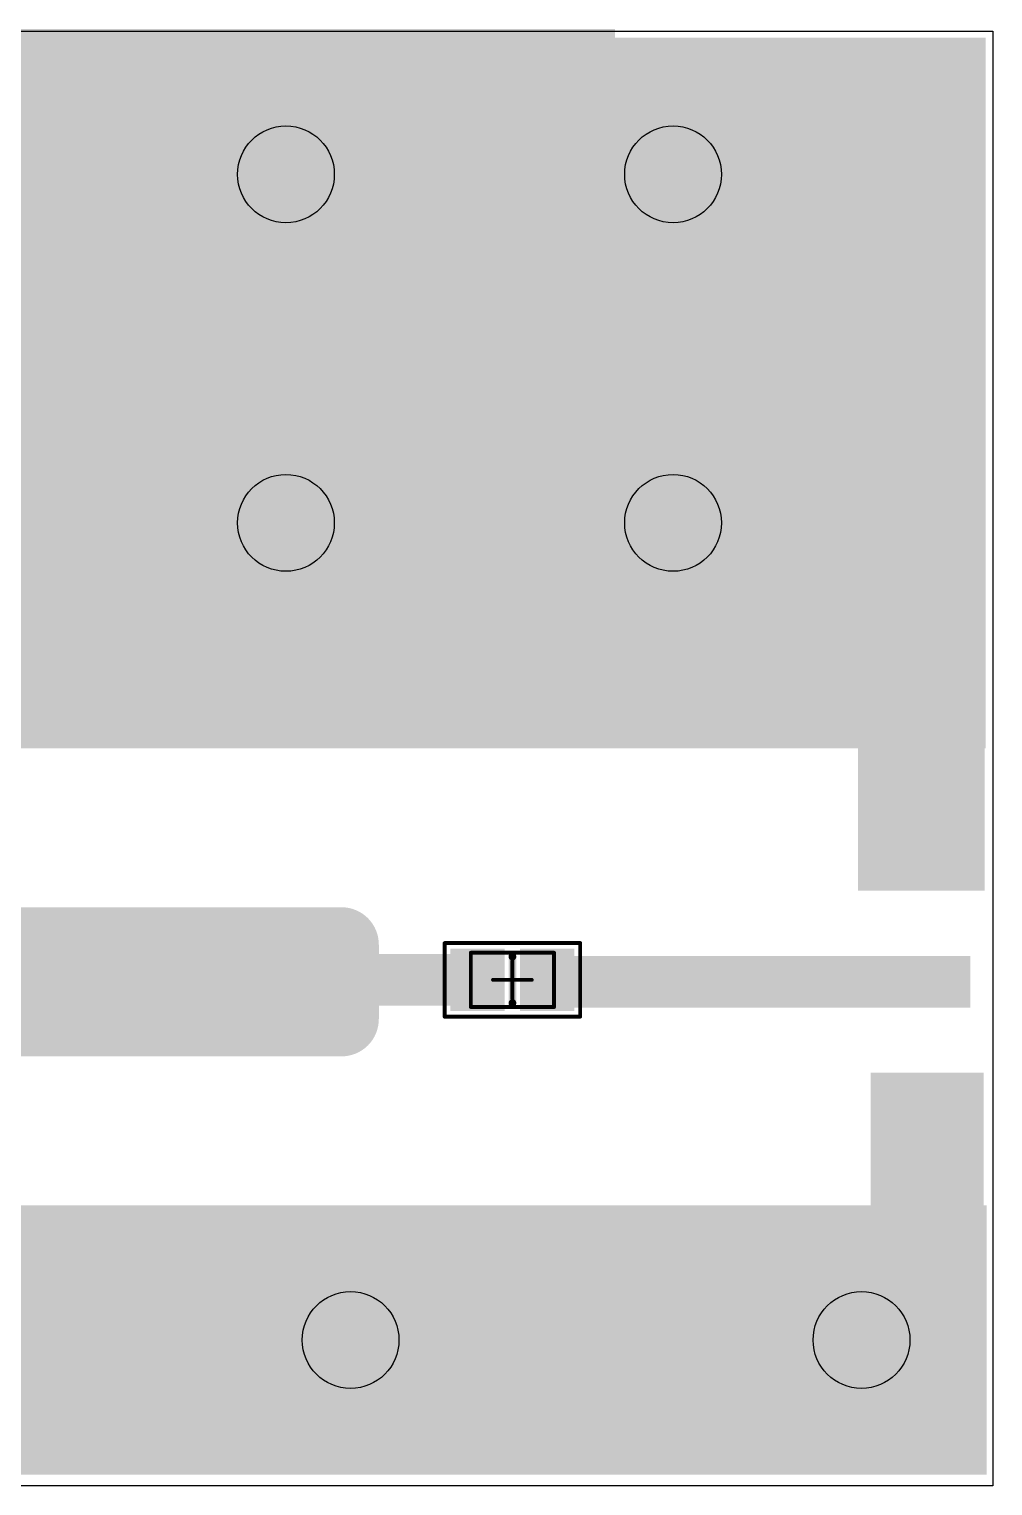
# Model space of a CAD drawing. Extents: x 280 to 426, y 216 to 306.
# Drawn here: x 401.18 to 426.07, y 216.01 to 253.63 of the extents above; entities that cross this region are included whole.
import ezdxf

# ---------------------------------------------------------------- set-up
doc = ezdxf.new("R2010")
doc.units = 0
doc.header["$MEASUREMENT"] = 0
doc.layers.get('0').update_dxf_attribs({"linetype": 'CONTINUOUS'})
for name, color, linetype in [('MECHANICAL13', 56, 'CONTINUOUS'), ('MECHANICAL15', 56, 'CONTINUOUS'), ('MULTILAYER', 9, 'CONTINUOUS'), ('TOPLAYER', 1, 'CONTINUOUS'), ('TOPOVERLAY', 2, 'CONTINUOUS'), ('TOPPASTE', 8, 'CONTINUOUS'), ('TOPSOLDER', 216, 'CONTINUOUS')]:
    doc.layers.add(name, color=color, linetype=linetype)

# ---------------------------------------------------------------- blocks, each defined once
blk = doc.blocks.new('6_0805_N_24')
at = {"layer": 'MECHANICAL13', "const_width": 0.1}
for points in [[(1.075002, 0.700004), (-1.074999, 0.700004)], [(-1.074999, 0.700004), (-1.074999, -0.699996)], [(1.075002, 0.700004), (1.075002, -0.699996)], [(1.075002, -0.699996), (-1.074999, -0.699996)]]:
    blk.add_lwpolyline(points, dxfattribs=at)
at = {"layer": 'MECHANICAL13', "const_width": 0.05}
for points in [[(-1.099998, 0.700004, 1), (-1.05, 0.700004, 1)], [(-1.099998, 0.700004, 1), (-1.05, 0.700004, 1)], [(1.050003, 0.700004, 1), (1.1, 0.700004, 1)], [(1.050003, 0.700004, 1), (1.1, 0.700004, 1)], [(-1.099998, -0.699996, 1), (-1.05, -0.699996, 1)], [(-1.099998, -0.699996, 1), (-1.05, -0.699996, 1)], [(1.050003, -0.699996, 1), (1.1, -0.699996, 1)], [(1.050003, -0.699996, 1), (1.1, -0.699996, 1)]]:
    blk.add_lwpolyline(points, format="xyb", close=True, dxfattribs=at)
at = {"layer": 'MECHANICAL15', "const_width": 0.1}
for points in [[(1.750002, 0.950003), (-1.749999, 0.950003)], [(-1.749999, 0.950003), (-1.749999, -0.949996)], [(1.750002, 0.950003), (1.750002, -0.949996)], [(0.000003, 0.500004), (0.000003, -0.499996)], [(0.500002, 0.000003), (-0.499999, 0.000003)], [(1.750002, -0.949996), (-1.749999, -0.949996)]]:
    blk.add_lwpolyline(points, dxfattribs=at)
at = {"layer": 'MECHANICAL15', "const_width": 0.05}
for points in [[(-1.774998, 0.950003, 1), (-1.725, 0.950003, 1)], [(-1.774998, 0.950003, 1), (-1.725, 0.950003, 1)], [(1.725003, 0.950003, 1), (1.775, 0.950003, 1)], [(1.725003, 0.950003, 1), (1.775, 0.950003, 1)], [(-0.024996, 0.500004, 1), (0.025001, 0.500004, 1)], [(-0.524998, 0.000003, 1), (-0.475, 0.000003, 1)], [(0.475003, 0.000003, 1), (0.525, 0.000003, 1)], [(-0.024996, -0.499996, 1), (0.025001, -0.499996, 1)], [(-1.774998, -0.949996, 1), (-1.725, -0.949996, 1)], [(-1.774998, -0.949996, 1), (-1.725, -0.949996, 1)], [(1.725003, -0.949996, 1), (1.775, -0.949996, 1)], [(1.725003, -0.949996, 1), (1.775, -0.949996, 1)]]:
    blk.add_lwpolyline(points, format="xyb", close=True, dxfattribs=at)
at = {"layer": 'TOPLAYER'}
for points in [[(-0.299999, -0.699996), (-0.299999, 0.700001), (-1.499997, -0.699996), (-1.499997, 0.700001)], [(1.5, -0.699996), (1.5, 0.700001), (0.300002, -0.699996), (0.300002, 0.700001)]]:
    blk.add_solid(points, dxfattribs=at)
at = {"layer": 'TOPOVERLAY', "const_width": 0.2}
blk.add_lwpolyline([(0, 0.599999), (0, -0.599999)], dxfattribs=at)
at = {"layer": 'TOPOVERLAY', "const_width": 0.1}
for points in [[(-0.05, 0.599999, 1), (0.05, 0.599999, 1)], [(-0.05, -0.599999, 1), (0.05, -0.599999, 1)]]:
    blk.add_lwpolyline(points, format="xyb", close=True, dxfattribs=at)
at = {"layer": 'TOPPASTE'}
for points in [[(-0.299999, -0.699996), (-0.299999, 0.700001), (-1.499997, -0.699996), (-1.499997, 0.700001)], [(1.5, -0.699996), (1.5, 0.700001), (0.300002, -0.699996), (0.300002, 0.700001)]]:
    blk.add_solid(points, dxfattribs=at)
at = {"layer": 'TOPSOLDER'}
for points in [[(-0.198399, -0.801596), (-0.198399, 0.801601), (-1.601597, -0.801596), (-1.601597, 0.801601)], [(1.6016, -0.801596), (1.6016, 0.801601), (0.198402, -0.801596), (0.198402, 0.801601)]]:
    blk.add_solid(points, dxfattribs=at)

msp = doc.modelspace()

# ---------------------------------------------------------------- linework, layer by layer
at = {"linetype": 'Continuous'}
msp.add_lwpolyline([(279.935, 253.575), (426.074, 253.575), (426.074, 216.01), (279.935, 216.01)], close=True, dxfattribs=at)
at = {"color": 3, "linetype": 'Continuous'}
for centre in [(407.813, 249.876), (417.813, 249.876), (407.813, 240.876), (417.813, 240.876), (409.483, 219.776), (422.681, 219.776)]:
    msp.add_circle(centre, 1.25, dxfattribs=at)
at = {"layer": 'MULTILAYER'}
for points, const_width in [([(406.563, 249.876, 1), (409.063, 249.876, 1)], 2.5), ([(416.563, 249.876, 1), (419.063, 249.876, 1)], 2.5), ([(402.971, 251.576, 1), (403.271, 251.576, 1)], 0.3), ([(405.274, 251.576, 1), (405.574, 251.576, 1)], 0.3), ([(407.577, 251.576, 1), (407.877, 251.576, 1)], 0.3), ([(409.879, 251.576, 1), (410.179, 251.576, 1)], 0.3), ([(412.182, 251.576, 1), (412.482, 251.576, 1)], 0.3), ([(414.485, 251.576, 1), (414.785, 251.576, 1)], 0.3), ([(416.788, 251.576, 1), (417.088, 251.576, 1)], 0.3), ([(418.588, 251.501, 1), (418.888, 251.501, 1)], 0.3), ([(420.89, 251.501, 1), (421.19, 251.501, 1)], 0.3), ([(423.193, 251.501, 1), (423.493, 251.501, 1)], 0.3), ([(402.896, 249.026, 1), (403.196, 249.026, 1)], 0.3), ([(405.199, 249.026, 1), (405.499, 249.026, 1)], 0.3), ([(407.502, 249.026, 1), (407.802, 249.026, 1)], 0.3), ([(409.804, 249.026, 1), (410.104, 249.026, 1)], 0.3), ([(412.107, 249.026, 1), (412.407, 249.026, 1)], 0.3), ([(414.41, 249.026, 1), (414.71, 249.026, 1)], 0.3), ([(416.713, 249.026, 1), (417.013, 249.026, 1)], 0.3), ([(418.513, 248.951, 1), (418.813, 248.951, 1)], 0.3), ([(420.815, 248.951, 1), (421.115, 248.951, 1)], 0.3), ([(423.118, 248.951, 1), (423.418, 248.951, 1)], 0.3), ([(401.977, 245.726, 1), (402.277, 245.726, 1)], 0.3), ([(404.279, 245.726, 1), (404.579, 245.726, 1)], 0.3), ([(406.582, 245.726, 1), (406.882, 245.726, 1)], 0.3), ([(408.885, 245.726, 1), (409.185, 245.726, 1)], 0.3), ([(411.188, 245.726, 1), (411.488, 245.726, 1)], 0.3), ([(413.213, 245.526, 1), (413.513, 245.526, 1)], 0.3), ([(415.515, 245.526, 1), (415.815, 245.526, 1)], 0.3), ([(417.818, 245.526, 1), (418.118, 245.526, 1)], 0.3), ([(419.488, 245.351, 1), (419.788, 245.351, 1)], 0.3), ([(421.79, 245.351, 1), (422.09, 245.351, 1)], 0.3), ([(424.093, 245.351, 1), (424.393, 245.351, 1)], 0.3), ([(401.902, 243.176, 1), (402.202, 243.176, 1)], 0.3), ([(404.204, 243.176, 1), (404.504, 243.176, 1)], 0.3), ([(406.563, 240.876, 1), (409.063, 240.876, 1)], 2.5), ([(406.507, 243.176, 1), (406.807, 243.176, 1)], 0.3), ([(408.81, 243.176, 1), (409.11, 243.176, 1)], 0.3), ([(411.113, 243.176, 1), (411.413, 243.176, 1)], 0.3), ([(416.563, 240.876, 1), (419.063, 240.876, 1)], 2.5), ([(413.138, 242.976, 1), (413.438, 242.976, 1)], 0.3), ([(415.44, 242.976, 1), (415.74, 242.976, 1)], 0.3), ([(417.743, 242.976, 1), (418.043, 242.976, 1)], 0.3), ([(419.413, 242.801, 1), (419.713, 242.801, 1)], 0.3), ([(421.715, 242.801, 1), (422.015, 242.801, 1)], 0.3), ([(424.018, 242.801, 1), (424.318, 242.801, 1)], 0.3), ([(401.827, 240.551, 1), (402.127, 240.551, 1)], 0.3), ([(404.129, 240.551, 1), (404.429, 240.551, 1)], 0.3), ([(406.432, 240.551, 1), (406.732, 240.551, 1)], 0.3), ([(408.735, 240.551, 1), (409.035, 240.551, 1)], 0.3), ([(411.038, 240.551, 1), (411.338, 240.551, 1)], 0.3), ([(412.963, 240.576, 1), (413.263, 240.576, 1)], 0.3), ([(415.265, 240.576, 1), (415.565, 240.576, 1)], 0.3), ([(417.568, 240.576, 1), (417.868, 240.576, 1)], 0.3), ([(419.663, 240.526, 1), (419.963, 240.526, 1)], 0.3), ([(421.965, 240.526, 1), (422.265, 240.526, 1)], 0.3), ([(424.268, 240.526, 1), (424.568, 240.526, 1)], 0.3), ([(401.752, 238.001, 1), (402.052, 238.001, 1)], 0.3), ([(404.054, 238.001, 1), (404.354, 238.001, 1)], 0.3), ([(406.357, 238.001, 1), (406.657, 238.001, 1)], 0.3), ([(408.66, 238.001, 1), (408.96, 238.001, 1)], 0.3), ([(410.963, 238.001, 1), (411.263, 238.001, 1)], 0.3), ([(412.888, 238.026, 1), (413.188, 238.026, 1)], 0.3), ([(415.19, 238.026, 1), (415.49, 238.026, 1)], 0.3), ([(417.493, 238.026, 1), (417.793, 238.026, 1)], 0.3), ([(419.588, 237.976, 1), (419.888, 237.976, 1)], 0.3), ([(421.89, 237.976, 1), (422.19, 237.976, 1)], 0.3), ([(424.193, 237.976, 1), (424.493, 237.976, 1)], 0.3), ([(401.527, 236.176, 1), (401.827, 236.176, 1)], 0.3), ([(403.829, 236.176, 1), (404.129, 236.176, 1)], 0.3), ([(406.132, 236.176, 1), (406.432, 236.176, 1)], 0.3), ([(408.435, 236.176, 1), (408.735, 236.176, 1)], 0.3), ([(410.738, 236.176, 1), (411.038, 236.176, 1)], 0.3), ([(412.663, 236.201, 1), (412.963, 236.201, 1)], 0.3), ([(414.965, 236.201, 1), (415.265, 236.201, 1)], 0.3), ([(417.268, 236.201, 1), (417.568, 236.201, 1)], 0.3), ([(419.363, 236.151, 1), (419.663, 236.151, 1)], 0.3), ([(421.665, 236.151, 1), (421.965, 236.151, 1)], 0.3), ([(423.968, 236.151, 1), (424.268, 236.151, 1)], 0.3), ([(424.413, 235.126, 1), (424.713, 235.126, 1)], 0.3), ([(424.438, 233.876, 1), (424.738, 233.876, 1)], 0.3), ([(424.513, 232.451, 1), (424.813, 232.451, 1)], 0.3), ([(424.588, 225.526, 1), (424.888, 225.526, 1)], 0.3), ([(424.613, 224.301, 1), (424.913, 224.301, 1)], 0.3), ([(424.663, 222.701, 1), (424.963, 222.701, 1)], 0.3), ([(401.99, 221.651, 1), (402.29, 221.651, 1)], 0.3), ([(404.293, 221.651, 1), (404.593, 221.651, 1)], 0.3), ([(406.596, 221.651, 1), (406.896, 221.651, 1)], 0.3), ([(408.233, 219.776, 1), (410.733, 219.776, 1)], 2.5), ([(408.899, 221.651, 1), (409.199, 221.651, 1)], 0.3), ([(411.202, 221.651, 1), (411.502, 221.651, 1)], 0.3), ([(413.504, 221.651, 1), (413.804, 221.651, 1)], 0.3), ([(415.807, 221.651, 1), (416.107, 221.651, 1)], 0.3), ([(418.11, 221.651, 1), (418.41, 221.651, 1)], 0.3), ([(421.431, 219.776, 1), (423.931, 219.776, 1)], 2.5), ([(420.413, 221.651, 1), (420.713, 221.651, 1)], 0.3), ([(422.113, 221.651, 1), (422.413, 221.651, 1)], 0.3), ([(424.213, 221.701, 1), (424.513, 221.701, 1)], 0.3), ([(401.39, 218.026, 1), (401.69, 218.026, 1)], 0.3), ([(403.693, 218.026, 1), (403.993, 218.026, 1)], 0.3), ([(405.918, 218.001, 1), (406.218, 218.001, 1)], 0.3), ([(408.221, 218.001, 1), (408.521, 218.001, 1)], 0.3), ([(410.524, 218.001, 1), (410.824, 218.001, 1)], 0.3), ([(412.827, 218.001, 1), (413.127, 218.001, 1)], 0.3), ([(415.129, 218.001, 1), (415.429, 218.001, 1)], 0.3), ([(417.738, 217.851, 1), (418.038, 217.851, 1)], 0.3), ([(420.04, 217.851, 1), (420.34, 217.851, 1)], 0.3), ([(422.343, 217.851, 1), (422.643, 217.851, 1)], 0.3), ([(424.568, 217.826, 1), (424.868, 217.826, 1)], 0.3)]:
    msp.add_lwpolyline(points, format="xyb", close=True, dxfattribs=dict(at, const_width=const_width))
at = {"layer": 'TOPLAYER'}
for points, const_width in [([(406.563, 249.876, 1), (409.063, 249.876, 1)], 2.5), ([(416.563, 249.876, 1), (419.063, 249.876, 1)], 2.5), ([(402.971, 251.576, 1), (403.271, 251.576, 1)], 0.3), ([(405.274, 251.576, 1), (405.574, 251.576, 1)], 0.3), ([(407.577, 251.576, 1), (407.877, 251.576, 1)], 0.3), ([(409.879, 251.576, 1), (410.179, 251.576, 1)], 0.3), ([(412.182, 251.576, 1), (412.482, 251.576, 1)], 0.3), ([(414.485, 251.576, 1), (414.785, 251.576, 1)], 0.3), ([(416.788, 251.576, 1), (417.088, 251.576, 1)], 0.3), ([(418.588, 251.501, 1), (418.888, 251.501, 1)], 0.3), ([(420.89, 251.501, 1), (421.19, 251.501, 1)], 0.3), ([(423.193, 251.501, 1), (423.493, 251.501, 1)], 0.3), ([(402.896, 249.026, 1), (403.196, 249.026, 1)], 0.3), ([(405.199, 249.026, 1), (405.499, 249.026, 1)], 0.3), ([(407.502, 249.026, 1), (407.802, 249.026, 1)], 0.3), ([(409.804, 249.026, 1), (410.104, 249.026, 1)], 0.3), ([(412.107, 249.026, 1), (412.407, 249.026, 1)], 0.3), ([(414.41, 249.026, 1), (414.71, 249.026, 1)], 0.3), ([(416.713, 249.026, 1), (417.013, 249.026, 1)], 0.3), ([(418.513, 248.951, 1), (418.813, 248.951, 1)], 0.3), ([(420.815, 248.951, 1), (421.115, 248.951, 1)], 0.3), ([(423.118, 248.951, 1), (423.418, 248.951, 1)], 0.3), ([(401.977, 245.726, 1), (402.277, 245.726, 1)], 0.3), ([(404.279, 245.726, 1), (404.579, 245.726, 1)], 0.3), ([(406.582, 245.726, 1), (406.882, 245.726, 1)], 0.3), ([(408.885, 245.726, 1), (409.185, 245.726, 1)], 0.3), ([(411.188, 245.726, 1), (411.488, 245.726, 1)], 0.3), ([(413.213, 245.526, 1), (413.513, 245.526, 1)], 0.3), ([(415.515, 245.526, 1), (415.815, 245.526, 1)], 0.3), ([(417.818, 245.526, 1), (418.118, 245.526, 1)], 0.3), ([(419.488, 245.351, 1), (419.788, 245.351, 1)], 0.3), ([(421.79, 245.351, 1), (422.09, 245.351, 1)], 0.3), ([(424.093, 245.351, 1), (424.393, 245.351, 1)], 0.3), ([(401.902, 243.176, 1), (402.202, 243.176, 1)], 0.3), ([(404.204, 243.176, 1), (404.504, 243.176, 1)], 0.3), ([(406.563, 240.876, 1), (409.063, 240.876, 1)], 2.5), ([(406.507, 243.176, 1), (406.807, 243.176, 1)], 0.3), ([(408.81, 243.176, 1), (409.11, 243.176, 1)], 0.3), ([(411.113, 243.176, 1), (411.413, 243.176, 1)], 0.3), ([(416.563, 240.876, 1), (419.063, 240.876, 1)], 2.5), ([(413.138, 242.976, 1), (413.438, 242.976, 1)], 0.3), ([(415.44, 242.976, 1), (415.74, 242.976, 1)], 0.3), ([(417.743, 242.976, 1), (418.043, 242.976, 1)], 0.3), ([(419.413, 242.801, 1), (419.713, 242.801, 1)], 0.3), ([(421.715, 242.801, 1), (422.015, 242.801, 1)], 0.3), ([(424.018, 242.801, 1), (424.318, 242.801, 1)], 0.3), ([(401.827, 240.551, 1), (402.127, 240.551, 1)], 0.3), ([(404.129, 240.551, 1), (404.429, 240.551, 1)], 0.3), ([(406.432, 240.551, 1), (406.732, 240.551, 1)], 0.3), ([(408.735, 240.551, 1), (409.035, 240.551, 1)], 0.3), ([(411.038, 240.551, 1), (411.338, 240.551, 1)], 0.3), ([(412.963, 240.576, 1), (413.263, 240.576, 1)], 0.3), ([(415.265, 240.576, 1), (415.565, 240.576, 1)], 0.3), ([(417.568, 240.576, 1), (417.868, 240.576, 1)], 0.3), ([(419.663, 240.526, 1), (419.963, 240.526, 1)], 0.3), ([(421.965, 240.526, 1), (422.265, 240.526, 1)], 0.3), ([(424.268, 240.526, 1), (424.568, 240.526, 1)], 0.3), ([(401.752, 238.001, 1), (402.052, 238.001, 1)], 0.3), ([(404.054, 238.001, 1), (404.354, 238.001, 1)], 0.3), ([(406.357, 238.001, 1), (406.657, 238.001, 1)], 0.3), ([(408.66, 238.001, 1), (408.96, 238.001, 1)], 0.3), ([(410.963, 238.001, 1), (411.263, 238.001, 1)], 0.3), ([(412.888, 238.026, 1), (413.188, 238.026, 1)], 0.3), ([(415.19, 238.026, 1), (415.49, 238.026, 1)], 0.3), ([(417.493, 238.026, 1), (417.793, 238.026, 1)], 0.3), ([(419.588, 237.976, 1), (419.888, 237.976, 1)], 0.3), ([(421.89, 237.976, 1), (422.19, 237.976, 1)], 0.3), ([(424.193, 237.976, 1), (424.493, 237.976, 1)], 0.3), ([(401.527, 236.176, 1), (401.827, 236.176, 1)], 0.3), ([(403.829, 236.176, 1), (404.129, 236.176, 1)], 0.3), ([(406.132, 236.176, 1), (406.432, 236.176, 1)], 0.3), ([(408.435, 236.176, 1), (408.735, 236.176, 1)], 0.3), ([(410.738, 236.176, 1), (411.038, 236.176, 1)], 0.3), ([(412.663, 236.201, 1), (412.963, 236.201, 1)], 0.3), ([(414.965, 236.201, 1), (415.265, 236.201, 1)], 0.3), ([(417.268, 236.201, 1), (417.568, 236.201, 1)], 0.3), ([(419.363, 236.151, 1), (419.663, 236.151, 1)], 0.3), ([(421.665, 236.151, 1), (421.965, 236.151, 1)], 0.3), ([(423.968, 236.151, 1), (424.268, 236.151, 1)], 0.3), ([(424.413, 235.126, 1), (424.713, 235.126, 1)], 0.3), ([(424.438, 233.876, 1), (424.738, 233.876, 1)], 0.3), ([(424.513, 232.451, 1), (424.813, 232.451, 1)], 0.3), ([(408.769, 229.988, 1), (409.731, 229.988, 1)], 0.963), ([(402.705, 229.41, 1), (403.039, 229.41, 1)], 0.334), ([(412.037, 229.41, 1), (412.371, 229.41, 1)], 0.334), ([(402.705, 228.742, 1), (403.039, 228.742, 1)], 0.334), ([(408.769, 228.063, 1), (409.731, 228.063, 1)], 0.963), ([(412.037, 228.742, 1), (412.371, 228.742, 1)], 0.334), ([(424.588, 225.526, 1), (424.888, 225.526, 1)], 0.3), ([(424.613, 224.301, 1), (424.913, 224.301, 1)], 0.3), ([(424.663, 222.701, 1), (424.963, 222.701, 1)], 0.3), ([(401.99, 221.651, 1), (402.29, 221.651, 1)], 0.3), ([(404.293, 221.651, 1), (404.593, 221.651, 1)], 0.3), ([(406.596, 221.651, 1), (406.896, 221.651, 1)], 0.3), ([(408.233, 219.776, 1), (410.733, 219.776, 1)], 2.5), ([(408.899, 221.651, 1), (409.199, 221.651, 1)], 0.3), ([(411.202, 221.651, 1), (411.502, 221.651, 1)], 0.3), ([(413.504, 221.651, 1), (413.804, 221.651, 1)], 0.3), ([(415.807, 221.651, 1), (416.107, 221.651, 1)], 0.3), ([(418.11, 221.651, 1), (418.41, 221.651, 1)], 0.3), ([(421.431, 219.776, 1), (423.931, 219.776, 1)], 2.5), ([(420.413, 221.651, 1), (420.713, 221.651, 1)], 0.3), ([(422.113, 221.651, 1), (422.413, 221.651, 1)], 0.3), ([(424.213, 221.701, 1), (424.513, 221.701, 1)], 0.3), ([(401.39, 218.026, 1), (401.69, 218.026, 1)], 0.3), ([(403.693, 218.026, 1), (403.993, 218.026, 1)], 0.3), ([(405.918, 218.001, 1), (406.218, 218.001, 1)], 0.3), ([(408.221, 218.001, 1), (408.521, 218.001, 1)], 0.3), ([(410.524, 218.001, 1), (410.824, 218.001, 1)], 0.3), ([(412.827, 218.001, 1), (413.127, 218.001, 1)], 0.3), ([(415.129, 218.001, 1), (415.429, 218.001, 1)], 0.3), ([(417.738, 217.851, 1), (418.038, 217.851, 1)], 0.3), ([(420.04, 217.851, 1), (420.34, 217.851, 1)], 0.3), ([(422.343, 217.851, 1), (422.643, 217.851, 1)], 0.3), ([(424.568, 217.826, 1), (424.868, 217.826, 1)], 0.3)]:
    msp.add_lwpolyline(points, format="xyb", close=True, dxfattribs=dict(at, const_width=const_width))
for points in [[(367.113, 251.876), (416.313, 251.876), (367.113, 253.626), (416.313, 253.626)], [(416.313, 235.051), (425.888, 235.051), (416.313, 253.401), (425.888, 253.401)], [(394.538, 242.726), (416.338, 242.726), (394.538, 252.226), (416.338, 252.226)], [(394.413, 235.051), (416.313, 235.051), (394.413, 247.226), (416.313, 247.226)], [(422.588, 231.376), (425.863, 231.376), (422.588, 235.051), (425.863, 235.051)], [(409.25, 230.951), (380.175, 230.951), (409.25, 227.101), (380.175, 227.101)], [(410.213, 229.988), (379.213, 229.988), (410.213, 228.063), (379.213, 228.063)], [(412.204, 228.408), (412.204, 229.744), (402.872, 228.408), (402.872, 229.744)], [(410.363, 228.408), (413.363, 228.408), (410.363, 229.744), (413.363, 229.744)], [(414.488, 228.358), (425.488, 228.358), (414.488, 229.694), (425.488, 229.694)], [(412.538, 228.742), (412.538, 229.41), (402.538, 228.742), (402.538, 229.41)], [(422.913, 223.251), (425.838, 223.251), (422.913, 226.676), (425.838, 226.676)], [(379.188, 216.301), (425.913, 216.301), (379.188, 223.251), (425.913, 223.251)]]:
    msp.add_solid(points, dxfattribs=at)

# ---------------------------------------------------------------- block references
at = {"rotation": 180}
msp.add_blockref('6_0805_N_24', (413.663, 229.076), dxfattribs=at)

doc.saveas('drawing.dxf')
